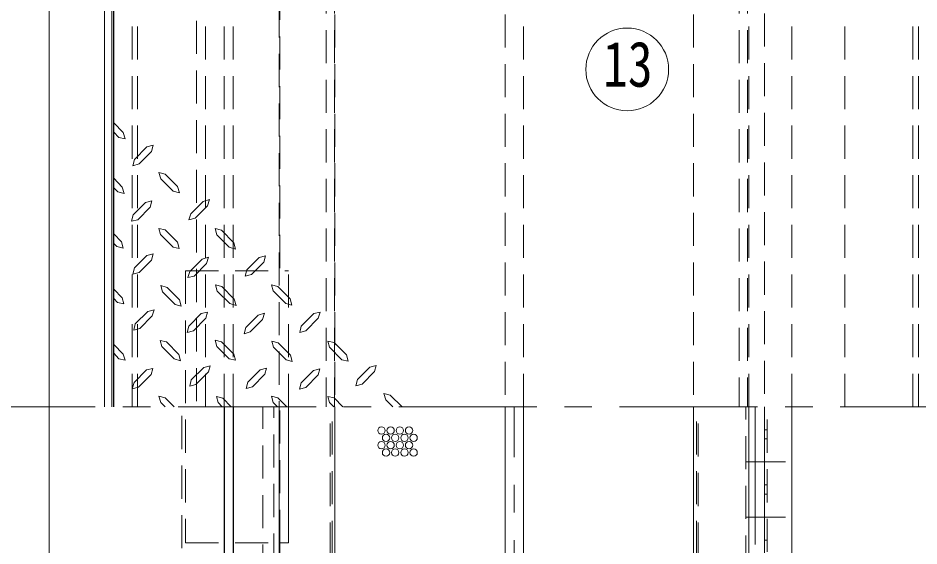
# Model space of a CAD drawing. Units: millimetres at full size, sheet at 1:15; details may follow other scales. Extents: x -3171 to 2904, y -2098 to 2117.
# Drawn here: x -2450.4 to -1960.6, y 1076.3 to 1363.6 of the extents above; entities that cross this region are included whole.
import ezdxf
from ezdxf.enums import TextEntityAlignment as Align

# ---------------------------------------------------------------- set-up
doc = ezdxf.new("R2010")
doc.units = ezdxf.units.MM
doc.header["$LTSCALE"] = 15
doc.linetypes.add('CHAIN1', pattern=[8, 5, -1, 1, -1])
doc.linetypes.add('DASHED1', pattern=[1.8, 1.2, -0.6])
doc.layers.add('0-6_補助線', color=4, linetype='Continuous', lineweight=9)
doc.styles.add('ＭＳ ゴシック', font='')
doc.styles.get('ＭＳ ゴシック').set_extended_font_data('MS Gothic')

msp = doc.modelspace()

# ---------------------------------------------------------------- linework, layer by layer
at = {"layer": '0-6_補助線', "color": 7, "lineweight": 18}
for p, q in [((-2403.38, 1547.05), (-2403.38, 1152.05)), ((-2399.38, 1543.05), (-2399.38, 1152.05)), ((-2303.38, 1152.05), (-2303.38, 1078.05)), ((-2185.63, 894.55), (-2185.63, 1152.05)), ((-2175.63, 1152.05), (-2175.63, 894.55)), ((-2044.63, 857.05), (-2044.63, 1152.05)), ((-2029.63, 1152.05), (-2029.63, 862.05)), ((-2308.38, 1078.05), (-2303.38, 1078.05))]:
    msp.add_line(p, q, dxfattribs=at)
at = {"layer": '0-6_補助線', "color": 5, "lineweight": 25}
for p, q in [((-2398.38, 1152.05), (-2398.38, 1542.05)), ((-2338.38, 1152.05), (-2338.38, 822.05)), ((-2333.38, 1152.05), (-2333.38, 827.05))]:
    msp.add_line(p, q, dxfattribs=at)
at = {"layer": '0-6_補助線', "color": 7, "linetype": 'DASHED1', "lineweight": 18}
for p, q in [((-2388.38, 1152.05), (-2388.38, 1530.45)), ((-1960.88, 1152.05), (-1960.88, 1530.45)), ((-2348.38, 1152.05), (-2348.38, 1492.05)), ((-2282.88, 1492.05), (-2282.88, 1152.05)), ((-2278.38, 1492.05), (-2278.38, 1152.05)), ((-2058.38, 1492.05), (-2058.38, 1152.05)), ((-2053.88, 1492.05), (-2053.88, 1152.05)), ((-2000.88, 1152.05), (-2000.88, 1492.05))]:
    msp.add_line(p, q, dxfattribs=at)
at = {"layer": '0-6_補助線', "linetype": 'DASHED1'}
for p, q in [((-2385.38, 1152.05), (-2385.38, 1529.05)), ((-1963.88, 1152.05), (-1963.88, 1529.05)), ((-2353.38, 1497.05), (-2353.38, 1152.05)), ((-2338.38, 1152.05), (-2338.38, 1482.05)), ((-2333.38, 1152.05), (-2333.38, 1477.05)), ((-2308.38, 1452.05), (-2308.38, 1152.05)), ((-2044.63, 1447.05), (-2044.63, 1152.05)), ((-2029.63, 1152.05), (-2029.63, 1442.05)), ((-2308.13, 1434.55), (-2308.13, 1226.05)), ((-2053.13, 1152.05), (-2053.13, 1434.55)), ((-2278.13, 1419.55), (-2278.13, 1152.05)), ((-2185.63, 1419.55), (-2185.63, 1152.05)), ((-2175.63, 1152.05), (-2175.63, 1419.55)), ((-2083.13, 1419.55), (-2083.13, 1152.05)), ((-2359.38, 1226.05), (-2359.38, 1078.05)), ((-2359.38, 1226.05), (-2303.38, 1226.05)), ((-2303.38, 1152.05), (-2303.38, 1226.05)), ((-2361.38, 805.05), (-2361.38, 1152.05)), ((-2317.38, 843.05), (-2317.38, 1152.05)), ((-2311.38, 849.05), (-2311.38, 1152.05)), ((-2308.13, 1078.05), (-2308.13, 1152.05)), ((-2280.63, 882.05), (-2280.63, 1152.05)), ((-2279.63, 883.05), (-2279.63, 1152.05)), ((-2081.63, 883.05), (-2081.63, 1152.05)), ((-2080.63, 882.05), (-2080.63, 1152.05)), ((-2054.63, 902.05), (-2054.63, 1152.05)), ((-2043.13, 857.05), (-2043.13, 1152.05)), ((-2043.13, 1139.55), (-2044.63, 1139.55)), ((-2043.13, 1134.55), (-2044.63, 1134.55)), ((-2043.13, 1109.55), (-2044.63, 1109.55)), ((-2043.13, 1104.55), (-2044.63, 1104.55)), ((-2359.38, 1078.05), (-2308.38, 1078.05)), ((-2043.13, 1079.55), (-2044.63, 1079.55))]:
    msp.add_line(p, q, dxfattribs=at)
at = {"layer": '0-6_補助線'}
for p, q in [((-2433.38, 1527.05), (-2433.38, 1152.05)), ((-2393.18, 1301.25), (-2398.38, 1306.66)), ((-2395.65, 1298.68), (-2398.38, 1301.41)), ((-2395.65, 1298.68), (-2392.22, 1297.82)), ((-2393.18, 1301.25), (-2392.22, 1297.82)), ((-2380.43, 1293.43), (-2387.07, 1286.67)), ((-2380.43, 1293.43), (-2377, 1294.39)), ((-2377.86, 1290.96), (-2377, 1294.39)), ((-2377.86, 1290.96), (-2384.61, 1284.21)), ((-2388.04, 1283.24), (-2387.07, 1286.67)), ((-2384.61, 1284.21), (-2388.04, 1283.24)), ((-2373.78, 1279.6), (-2370.35, 1278.63)), ((-2372.82, 1276.17), (-2373.78, 1279.6)), ((-2363.6, 1271.99), (-2370.35, 1278.63)), ((-2393.72, 1271.56), (-2398.38, 1276.41)), ((-2366.07, 1269.42), (-2372.82, 1276.17)), ((-2396.19, 1268.99), (-2398.38, 1271.18)), ((-2396.19, 1268.99), (-2392.76, 1268.13)), ((-2393.72, 1271.56), (-2392.76, 1268.13)), ((-2366.07, 1269.42), (-2362.64, 1268.56)), ((-2363.6, 1271.99), (-2362.64, 1268.56)), ((-2381.07, 1263.2), (-2377.64, 1264.06)), ((-2378.5, 1260.73), (-2377.64, 1264.06)), ((-2349.77, 1263.84), (-2356.53, 1257.09)), ((-2349.77, 1263.84), (-2346.34, 1264.81)), ((-2347.31, 1261.38), (-2346.34, 1264.81)), ((-2381.07, 1263.2), (-2387.72, 1256.45)), ((-2378.5, 1260.73), (-2385.25, 1253.87)), ((-2347.31, 1261.38), (-2354.06, 1254.62)), ((-2388.68, 1253.02), (-2387.72, 1256.45)), ((-2385.25, 1253.87), (-2388.68, 1253.02)), ((-2373.78, 1249.16), (-2370.35, 1248.3)), ((-2372.93, 1245.83), (-2373.78, 1249.16)), ((-2343.13, 1249.05), (-2339.7, 1248.09)), ((-2342.27, 1245.62), (-2343.13, 1249.05)), ((-2394.15, 1241.87), (-2398.38, 1246.1)), ((-2366.07, 1238.97), (-2372.93, 1245.83)), ((-2363.6, 1241.55), (-2370.35, 1248.3)), ((-2335.52, 1238.87), (-2342.27, 1245.62)), ((-2333.05, 1241.33), (-2339.7, 1248.09)), ((-2396.72, 1239.3), (-2398.38, 1240.96)), ((-2396.72, 1239.3), (-2393.29, 1238.44)), ((-2394.15, 1241.87), (-2393.29, 1238.44)), ((-2363.6, 1241.55), (-2362.74, 1238.12)), ((-2333.05, 1241.33), (-2332.09, 1237.9)), ((-2380.43, 1234.37), (-2387.07, 1227.61)), ((-2380.43, 1234.37), (-2377, 1235.22)), ((-2377.86, 1231.9), (-2377, 1235.22)), ((-2366.07, 1238.97), (-2362.74, 1238.12)), ((-2335.52, 1238.87), (-2332.09, 1237.9)), ((-2377.86, 1231.9), (-2384.61, 1225.04)), ((-2350.31, 1232.44), (-2357.06, 1225.68)), ((-2347.84, 1229.97), (-2354.6, 1223.22)), ((-2350.31, 1232.44), (-2346.88, 1233.4)), ((-2347.84, 1229.97), (-2346.88, 1233.4)), ((-2319.22, 1233.29), (-2325.98, 1226.54)), ((-2319.22, 1233.29), (-2315.79, 1234.26)), ((-2316.76, 1230.83), (-2315.79, 1234.26)), ((-2388.04, 1224.18), (-2387.07, 1227.61)), ((-2384.61, 1225.04), (-2388.04, 1224.18)), ((-2393.83, 1211.43), (-2398.38, 1215.98)), ((-2372.71, 1217.97), (-2369.28, 1217)), ((-2371.85, 1214.54), (-2372.71, 1217.97)), ((-2362.53, 1210.25), (-2369.28, 1217)), ((-2343.02, 1218.39), (-2339.59, 1217.43)), ((-2342.06, 1214.96), (-2343.02, 1218.39)), ((-2335.3, 1208.21), (-2342.06, 1214.96)), ((-2332.84, 1210.68), (-2339.59, 1217.43)), ((-2312.58, 1218.39), (-2309.15, 1217.54)), ((-2311.72, 1215.07), (-2312.58, 1218.39)), ((-2304.86, 1208.32), (-2311.72, 1215.07)), ((-2302.4, 1210.78), (-2309.15, 1217.54)), ((-2396.29, 1208.85), (-2398.38, 1210.94)), ((-2393.83, 1211.43), (-2392.86, 1208)), ((-2364.99, 1207.78), (-2371.85, 1214.54)), ((-2362.53, 1210.25), (-2361.67, 1206.82)), ((-2332.84, 1210.68), (-2331.87, 1207.25)), ((-2302.4, 1210.78), (-2301.54, 1207.35)), ((-2396.29, 1208.85), (-2392.86, 1208)), ((-2364.99, 1207.78), (-2361.67, 1206.82)), ((-2335.3, 1208.21), (-2331.87, 1207.25)), ((-2304.86, 1208.32), (-2301.54, 1207.35)), ((-2379.89, 1203.92), (-2386.65, 1197.17)), ((-2377.43, 1201.46), (-2384.18, 1194.71)), ((-2379.89, 1203.92), (-2376.46, 1204.89)), ((-2377.43, 1201.46), (-2376.46, 1204.89)), ((-2350.85, 1202.75), (-2357.49, 1195.99)), ((-2348.27, 1200.28), (-2355.03, 1193.42)), ((-2350.85, 1202.75), (-2347.42, 1203.6)), ((-2348.27, 1200.28), (-2347.42, 1203.6)), ((-2319.87, 1201.99), (-2326.62, 1195.24)), ((-2319.87, 1201.99), (-2316.44, 1202.96)), ((-2317.4, 1199.53), (-2316.44, 1202.96)), ((-2289.64, 1202.75), (-2296.39, 1195.99)), ((-2287.18, 1200.28), (-2293.93, 1193.42)), ((-2289.64, 1202.75), (-2286.21, 1203.6)), ((-2287.18, 1200.28), (-2286.21, 1203.6)), ((-2358.46, 1192.56), (-2357.49, 1195.99)), ((-2327.48, 1191.81), (-2326.62, 1195.24)), ((-2317.4, 1199.53), (-2324.16, 1192.78)), ((-2297.25, 1192.56), (-2296.39, 1195.99)), ((-2355.03, 1193.42), (-2358.46, 1192.56)), ((-2324.16, 1192.78), (-2327.48, 1191.81)), ((-2293.93, 1193.42), (-2297.25, 1192.56)), ((-2393.18, 1180.77), (-2398.38, 1185.97)), ((-2373.14, 1188.17), (-2369.71, 1187.31)), ((-2372.18, 1184.84), (-2373.14, 1188.17)), ((-2362.96, 1180.56), (-2369.71, 1187.31)), ((-2343.13, 1188.38), (-2339.7, 1187.42)), ((-2342.27, 1184.95), (-2343.13, 1188.38)), ((-2333.05, 1180.77), (-2339.7, 1187.42)), ((-2312.36, 1187.74), (-2308.93, 1186.88)), ((-2311.51, 1184.42), (-2312.36, 1187.74)), ((-2302.18, 1180.13), (-2308.93, 1186.88)), ((-2282.03, 1187.85), (-2278.6, 1186.99)), ((-2281.07, 1184.52), (-2282.03, 1187.85)), ((-2271.85, 1180.24), (-2278.6, 1186.99)), ((-2395.65, 1178.2), (-2398.38, 1181.32)), ((-2393.18, 1180.77), (-2392.22, 1177.34)), ((-2365.42, 1178.09), (-2372.18, 1184.84)), ((-2362.96, 1180.56), (-2361.99, 1177.13)), ((-2335.52, 1178.2), (-2342.27, 1184.95)), ((-2333.05, 1180.77), (-2332.09, 1177.34)), ((-2304.65, 1177.66), (-2311.51, 1184.42)), ((-2274.31, 1177.66), (-2281.07, 1184.52)), ((-2395.65, 1178.2), (-2392.22, 1177.34)), ((-2365.42, 1178.09), (-2361.99, 1177.13)), ((-2335.52, 1178.2), (-2332.09, 1177.34)), ((-2304.65, 1177.66), (-2301.32, 1176.7)), ((-2302.18, 1180.13), (-2301.32, 1176.7)), ((-2274.31, 1177.66), (-2270.99, 1176.81)), ((-2271.85, 1180.24), (-2270.99, 1176.81)), ((-2380.54, 1172.09), (-2387.29, 1165.34)), ((-2380.54, 1172.09), (-2377.11, 1172.95)), ((-2378.07, 1169.62), (-2377.11, 1172.95)), ((-2349.45, 1173.48), (-2356.2, 1166.73)), ((-2346.88, 1171.02), (-2353.74, 1164.16)), ((-2349.45, 1173.48), (-2346.02, 1174.34)), ((-2346.88, 1171.02), (-2346.02, 1174.34)), ((-2318.69, 1172.2), (-2325.44, 1165.44)), ((-2318.69, 1172.2), (-2315.26, 1173.05)), ((-2316.22, 1169.73), (-2315.26, 1173.05)), ((-2289.75, 1171.88), (-2296.39, 1165.12)), ((-2289.75, 1171.88), (-2286.32, 1172.73)), ((-2287.18, 1169.41), (-2286.32, 1172.73)), ((-2259.09, 1173.7), (-2265.85, 1166.94)), ((-2256.52, 1171.23), (-2263.38, 1164.37)), ((-2259.09, 1173.7), (-2255.66, 1174.55)), ((-2256.52, 1171.23), (-2255.66, 1174.55)), ((-2378.07, 1169.62), (-2384.82, 1162.76)), ((-2357.06, 1163.3), (-2356.2, 1166.73)), ((-2316.22, 1169.73), (-2322.98, 1162.87)), ((-2388.25, 1161.91), (-2387.29, 1165.34)), ((-2384.82, 1162.76), (-2388.25, 1161.91)), ((-2353.74, 1164.16), (-2357.06, 1163.3)), ((-2373.78, 1157.83), (-2370.35, 1156.87)), ((-2372.82, 1154.4), (-2373.78, 1157.83)), ((-2365.53, 1152.05), (-2370.35, 1156.87)), ((-2342.48, 1157.62), (-2339.05, 1156.76)), ((-2341.63, 1154.3), (-2342.48, 1157.62)), ((-2334.52, 1152.05), (-2339.05, 1156.76)), ((-2312.58, 1157.83), (-2309.15, 1156.87)), ((-2311.72, 1154.4), (-2312.58, 1157.83)), ((-2304.33, 1152.05), (-2309.15, 1156.87)), ((-2282.03, 1157.73), (-2278.6, 1156.87)), ((-2281.07, 1154.4), (-2282.03, 1157.73)), ((-2273.78, 1152.05), (-2278.6, 1156.87)), ((-2251.48, 1159.33), (-2248.05, 1158.37)), ((-2250.52, 1155.9), (-2251.48, 1159.33)), ((-2241.57, 1152.05), (-2248.05, 1158.37)), ((-2370.46, 1152.05), (-2372.82, 1154.4)), ((-2339.38, 1152.05), (-2341.63, 1154.3)), ((-2309.36, 1152.05), (-2311.72, 1154.4)), ((-2278.71, 1152.05), (-2281.07, 1154.4)), ((-2278.13, 884.55), (-2278.13, 1152.05)), ((-2246.66, 1152.05), (-2250.52, 1155.9)), ((-2083.13, 884.55), (-2083.13, 1152.05)), ((-2053.13, 1152.05), (-2053.13, 869.55)), ((-2308.13, 869.55), (-2308.13, 1078.05))]:
    msp.add_line(p, q, dxfattribs=at)
at = {"layer": '0-6_補助線', "linetype": 'CHAIN1'}
for p, q in [((-2843.38, 1152.05), (-583.38, 1152.05)), ((-2180.63, 884.55), (-2180.63, 1152.05)), ((-2049.63, 1152.05), (-2049.63, 899.55)), ((-2033.13, 1122.05), (-2054.63, 1122.05)), ((-2033.13, 1092.05), (-2054.63, 1092.05))]:
    msp.add_line(p, q, dxfattribs=at)
at = {"layer": '0-6_補助線'}
for points in [[(-2354.06, 1254.62), (-2357.49, 1253.77), (-2356.53, 1257.09)], [(-2316.76, 1230.83), (-2323.51, 1224.08), (-2326.84, 1223.11), (-2325.98, 1226.54)], [(-2354.6, 1223.22), (-2358.03, 1222.36), (-2357.06, 1225.68)], [(-2384.18, 1194.71), (-2387.5, 1193.74), (-2386.65, 1197.17)], [(-2287.18, 1169.41), (-2293.93, 1162.55), (-2297.36, 1161.69), (-2296.39, 1165.12)], [(-2263.38, 1164.37), (-2266.7, 1163.51), (-2265.85, 1166.94)], [(-2322.98, 1162.87), (-2326.3, 1162.01), (-2325.44, 1165.44)]]:
    msp.add_lwpolyline(points, dxfattribs=at)
at = {"layer": '0-6_補助線', "color": 7, "lineweight": 18}
for points in [[(-2433.38, 1152.05), (-2433.38, 777.05), (-2383.38, 727.05)], [(-1108.38, 852.05), (-2308.38, 852.05), (-2308.38, 1152.05)]]:
    msp.add_lwpolyline(points, dxfattribs=at)
msp.add_circle((-2119.21, 1335.64), 22.5, dxfattribs=at)
at = {"layer": '0-6_補助線'}
for centre in [(-2252.83, 1139.14), (-2250.33, 1135.14), (-2247.83, 1139.14), (-2245.33, 1135.14), (-2242.83, 1139.14), (-2240.33, 1135.14), (-2237.83, 1139.14), (-2235.33, 1135.14), (-2252.83, 1131.14), (-2247.83, 1131.14), (-2242.83, 1131.14), (-2237.83, 1131.14), (-2250.33, 1127.14), (-2245.33, 1127.14), (-2240.33, 1127.14), (-2235.33, 1127.14)]:
    msp.add_circle(centre, 2, dxfattribs=at)

# ---------------------------------------------------------------- texts
at = {"layer": '0-6_補助線', "color": 7, "style": 'ＭＳ ゴシック', "width": 0.8}
msp.add_text('13', height=24.74, dxfattribs=at).set_placement((-2132.33, 1318.77), align=Align.BOTTOM_LEFT)

doc.saveas('drawing.dxf')
